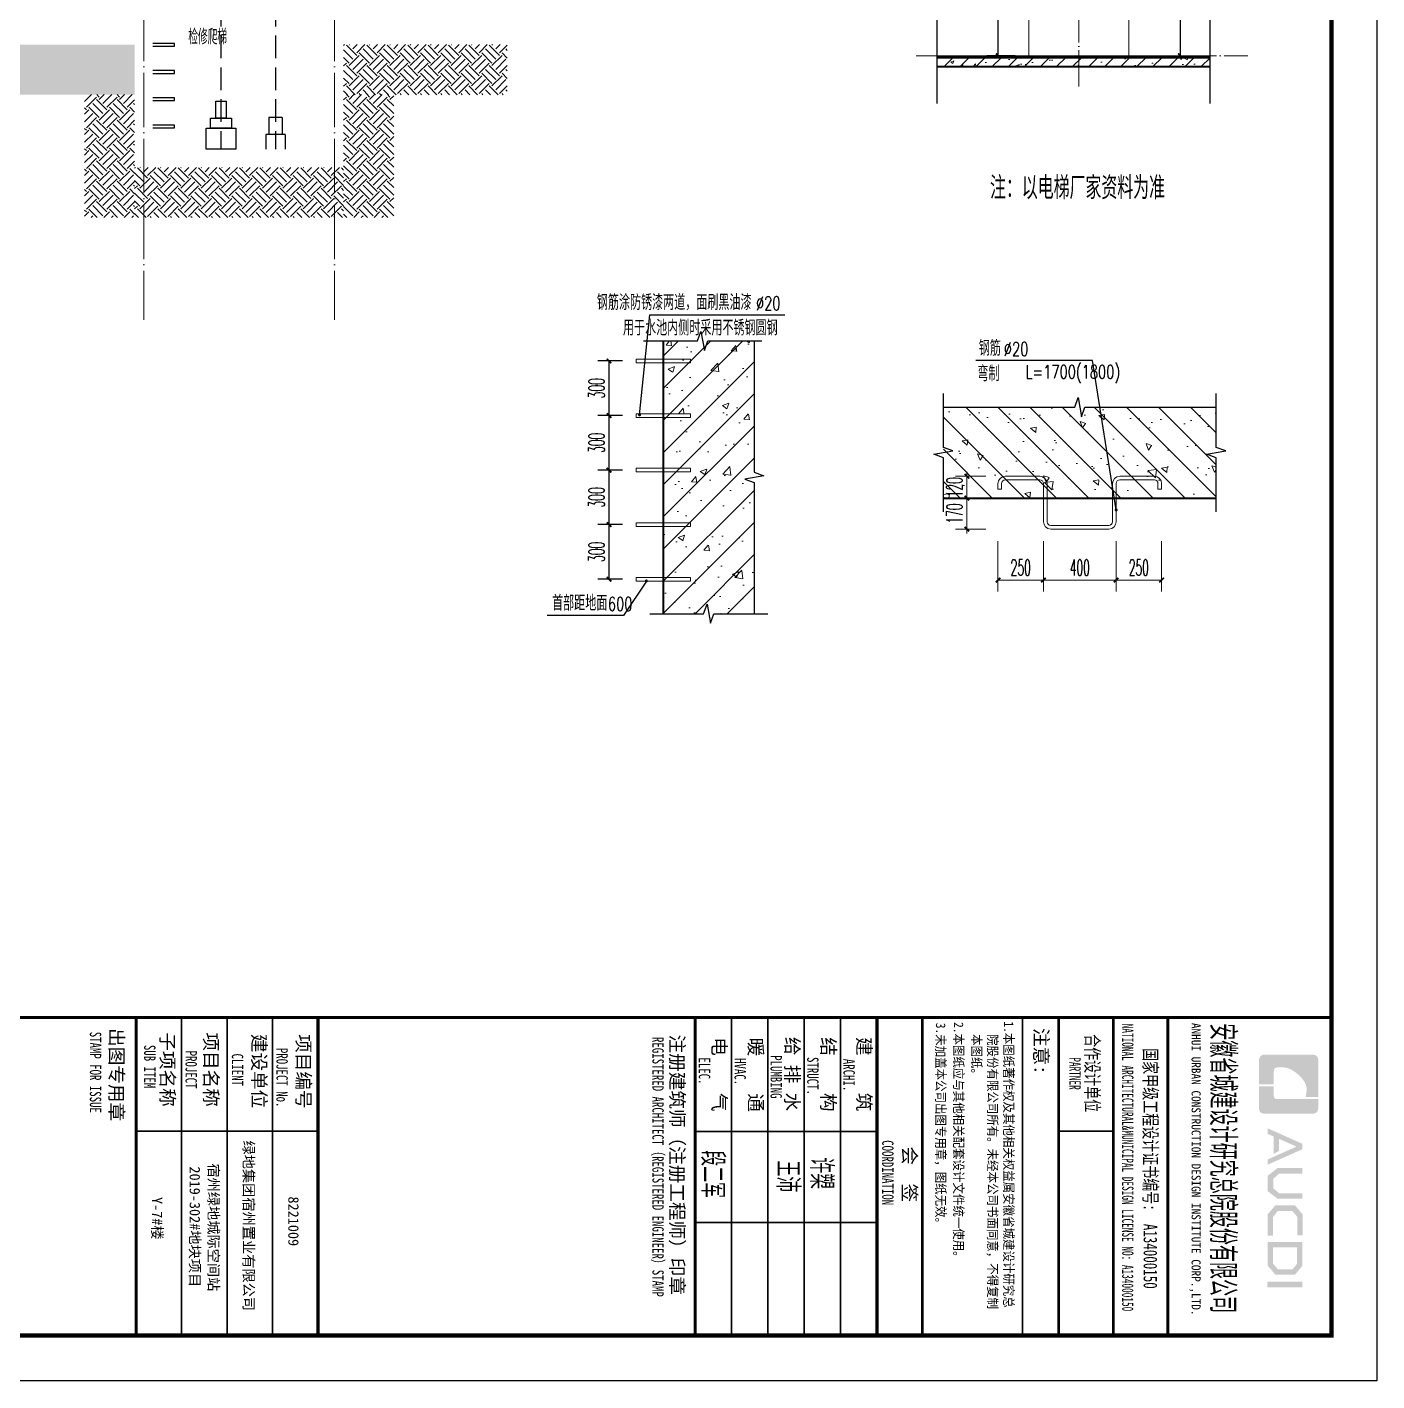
# Model space of a CAD drawing. Extents: x -518115 to 389031, y -231062 to 1628073.
# Drawn here: x 147680 to 162530, y -112277 to -97385 of the extents above; entities that cross this region are included whole.
import ezdxf

# ---------------------------------------------------------------- set-up
doc = ezdxf.new("R2010")
doc.units = 0
doc.header["$LTSCALE"] = 1000
doc.header["$MEASUREMENT"] = 0
doc.linetypes.add('DASH', pattern=[0.35, 0.25, -0.1])
doc.linetypes.add('DOTE', pattern=[2.42, 2, -0.2, 0.02, -0.2])
for name, color, linetype in [('DIM_LEAD', 3, 'Continuous'), ('DIM_SYMB', 3, 'Continuous'), ('PUB_DIM', 3, 'Continuous'), ('PUB_TEXT', 4, 'Continuous'), ('图框', 140, 'Continuous'), ('图签文字', 147, 'Continuous'), ('排水', 155, 'Continuous'), ('细部尺寸', 31, 'Continuous'), ('设备', 253, 'Continuous')]:
    doc.layers.add(name, color=color, linetype=linetype)
for name, color, linetype, lineweight in [('DOTE', 19, 'DOTE', 9), ('PUB_HATCH', 8, 'Continuous', 9), ('STAIR', 2, 'Continuous', 18), ('WALL', 9, 'Continuous', 40), ('WINDOW', 144, 'Continuous', 15), ('图签', 147, 'Continuous', 18), ('填充', 251, 'Continuous', 5), ('建筑', 30, 'Continuous', 25)]:
    doc.layers.add(name, color=color, linetype=linetype, lineweight=lineweight)
doc.layers.add('yichutu', color=7, linetype='Continuous', true_color=0xffffff, plot=False)
doc.styles.add('_HZTXT', font='txt.shx', dxfattribs={"width": 0.8, "bigfont": 'hztxt.shx'})
doc.styles.add('_TCH_DIM', font='SIMPLEX.shx', dxfattribs={"width": 0.7, "bigfont": 'GBCBIG.shx'})
doc.styles.add('_TCH_DIM_T3', font='SIMPLEX.shx', dxfattribs={"width": 0.494118, "bigfont": 'GBCBIG.shx'})
doc.styles.add('HT', font='')
doc.styles.get("Standard").update_dxf_attribs({"font": 'gbenor.shx', "bigfont": 'gbcbig.shx'})
doc.styles.add('宋体', font='', dxfattribs={"height": 50})
doc.styles.add('建筑图签-1', font='', dxfattribs={"width": 0.7})
doc.styles.add('建筑图签-2', font='TXT.shx', dxfattribs={"width": 0.5, "bigfont": 'HZTXT.shx'})
doc.styles.get('HT').set_extended_font_data('SimHei')
doc.styles.get('宋体').set_extended_font_data('SimSun')
doc.styles.get('建筑图签-1').set_extended_font_data('SimHei')
doc.dimstyles.new('_TCH_ARCH&&25', dxfattribs={"dimtxt": 74.375, "dimasz": 25, "dimexe": 62.5, "dimexo": 75, "dimgap": 25, "dimtad": 1, "dimdec": 0, "dimzin": 0, "dimdsep": 46, "dimtxsty": '_TCH_DIM_T3', "dimblk": 'ARCHTICK', "dimcen": 0.09, "dimclrt": 7, "dimazin": 0, "dimtfac": 1, "dimtdec": 0, "dimtix": 1, "dimtmove": 2, "dimatfit": 3, "dimldrblk": 'ARCHTICK', "dimfxl": 1, "dimtolj": 1, "dimtzin": 0, "dimarcsym": 0})
doc.dimstyles.new('_TCH_ARCH&&50', dxfattribs={"dimtxt": 157.5, "dimasz": 50, "dimexe": 125, "dimexo": 150, "dimgap": 58.75, "dimtad": 1, "dimdec": 0, "dimzin": 0, "dimdsep": 46, "dimtxsty": '_TCH_DIM_T3', "dimblk": 'ARCHTICK', "dimcen": 0.09, "dimclrt": 7, "dimazin": 0, "dimtfac": 1, "dimtdec": 0, "dimtix": 1, "dimtmove": 2, "dimatfit": 3, "dimldrblk": 'ARCHTICK', "dimfxl": 1, "dimtolj": 1, "dimtzin": 0, "dimarcsym": 0})

# ---------------------------------------------------------------- blocks, each defined once
blk = doc.blocks.new('_ArchTick')
at = {"color": 0, "linetype": 'ByBlock', "const_width": 0.4}
blk.add_lwpolyline([(-0.5, -0.5), (0.5, 0.5)], dxfattribs=at)
blk = doc.blocks.new('*D155')
at = {"layer": 'Defpoints', "color": 0, "transparency": 16777216}
for p in [(-798.6, 1390), (-650, 1390), (-650, 1090)]:
    blk.add_point(p, dxfattribs=at)
at = {"layer": 'PUB_DIM', "color": 0, "lineweight": -2, "transparency": 16777216}
for p, q in [((-725, 1390), (-861.1, 1390)), ((-798.6, 1090), (-798.6, 1390)), ((-725, 1090), (-861.1, 1090))]:
    blk.add_line(p, q, dxfattribs=at)
at = {"layer": 'PUB_DIM', "color": 0, "lineweight": -2, "transparency": 16777216, "xscale": 25, "yscale": 25, "zscale": 25}
for p, rotation in [((-798.6, 1390), 90), ((-798.6, 1090), 270)]:
    blk.add_blockref('_ArchTick', p, dxfattribs=dict(at, rotation=rotation))
at = {"layer": 'PUB_DIM', "color": 7, "transparency": 16777216, "insert": (-867.3, 1240), "char_height": 87.5, "attachment_point": 5, "rotation": 90, "style": '_TCH_DIM_T3'}
blk.add_mtext('\\A1;300', dxfattribs=at)
blk = doc.blocks.new('*D156')
at = {"layer": 'Defpoints', "color": 0, "transparency": 16777216}
for p in [(-798.6, 1090), (-650, 1090), (-650, 790)]:
    blk.add_point(p, dxfattribs=at)
at = {"layer": 'PUB_DIM', "color": 0, "lineweight": -2, "transparency": 16777216}
for p, q in [((-725, 1090), (-861.1, 1090)), ((-798.6, 790), (-798.6, 1090)), ((-725, 790), (-861.1, 790))]:
    blk.add_line(p, q, dxfattribs=at)
at = {"layer": 'PUB_DIM', "color": 0, "lineweight": -2, "transparency": 16777216, "xscale": 25, "yscale": 25, "zscale": 25}
for p, rotation in [((-798.6, 1090), 90), ((-798.6, 790), 270)]:
    blk.add_blockref('_ArchTick', p, dxfattribs=dict(at, rotation=rotation))
at = {"layer": 'PUB_DIM', "color": 7, "transparency": 16777216, "insert": (-867.3, 940), "char_height": 87.5, "attachment_point": 5, "rotation": 90, "style": '_TCH_DIM_T3'}
blk.add_mtext('\\A1;300', dxfattribs=at)
blk = doc.blocks.new('*D157')
at = {"layer": 'Defpoints', "color": 0, "transparency": 16777216}
for p in [(-798.6, 790), (-650, 790), (-650, 490)]:
    blk.add_point(p, dxfattribs=at)
at = {"layer": 'PUB_DIM', "color": 0, "lineweight": -2, "transparency": 16777216}
for p, q in [((-725, 790), (-861.1, 790)), ((-798.6, 490), (-798.6, 790)), ((-725, 490), (-861.1, 490))]:
    blk.add_line(p, q, dxfattribs=at)
at = {"layer": 'PUB_DIM', "color": 0, "lineweight": -2, "transparency": 16777216, "xscale": 25, "yscale": 25, "zscale": 25}
for p, rotation in [((-798.6, 790), 90), ((-798.6, 490), 270)]:
    blk.add_blockref('_ArchTick', p, dxfattribs=dict(at, rotation=rotation))
at = {"layer": 'PUB_DIM', "color": 7, "transparency": 16777216, "insert": (-867.3, 640), "char_height": 87.5, "attachment_point": 5, "rotation": 90, "style": '_TCH_DIM_T3'}
blk.add_mtext('\\A1;300', dxfattribs=at)
blk = doc.blocks.new('*D158')
at = {"layer": 'Defpoints', "color": 0, "transparency": 16777216}
for p in [(-798.6, 490), (-650, 490), (-650, 190)]:
    blk.add_point(p, dxfattribs=at)
at = {"layer": 'PUB_DIM', "color": 0, "lineweight": -2, "transparency": 16777216}
for p, q in [((-725, 490), (-861.1, 490)), ((-798.6, 190), (-798.6, 490)), ((-725, 190), (-861.1, 190))]:
    blk.add_line(p, q, dxfattribs=at)
at = {"layer": 'PUB_DIM', "color": 0, "lineweight": -2, "transparency": 16777216, "xscale": 25, "yscale": 25, "zscale": 25}
for p, rotation in [((-798.6, 490), 90), ((-798.6, 190), 270)]:
    blk.add_blockref('_ArchTick', p, dxfattribs=dict(at, rotation=rotation))
at = {"layer": 'PUB_DIM', "color": 7, "transparency": 16777216, "insert": (-867.3, 340), "char_height": 87.5, "attachment_point": 5, "rotation": 90, "style": '_TCH_DIM_T3'}
blk.add_mtext('\\A1;300', dxfattribs=at)
blk = doc.blocks.new('*D159')
at = {"layer": 'Defpoints', "color": 0, "transparency": 16777216}
for p in [(-54.5, -500), (125.4, -500), (125.4, -670)]:
    blk.add_point(p, dxfattribs=at)
at = {"layer": 'PUB_DIM', "color": 0, "lineweight": -2, "transparency": 16777216}
for p, q in [((50.4, -500), (-117, -500)), ((-54.5, -500), (-54.5, -475)), ((-54.5, -670), (-54.5, -500)), ((50.4, -670), (-117, -670)), ((-54.5, -670), (-54.5, -695))]:
    blk.add_line(p, q, dxfattribs=at)
at = {"layer": 'PUB_DIM', "color": 0, "lineweight": -2, "transparency": 16777216, "xscale": 25, "yscale": 25, "zscale": 25}
for p, rotation in [((-54.5, -500), 270), ((-54.5, -670), 90)]:
    blk.add_blockref('_ArchTick', p, dxfattribs=dict(at, rotation=rotation))
at = {"layer": 'PUB_DIM', "color": 7, "transparency": 16777216, "insert": (-123.2, -585), "char_height": 87.5, "attachment_point": 5, "rotation": 90, "style": '_TCH_DIM_T3'}
blk.add_mtext('\\A1;170', dxfattribs=at)
blk = doc.blocks.new('*D160')
at = {"layer": 'Defpoints', "color": 0, "transparency": 16777216}
for p in [(-54.5, -380), (125.4, -380), (125.4, -500)]:
    blk.add_point(p, dxfattribs=at)
at = {"layer": 'PUB_DIM', "color": 0, "lineweight": -2, "transparency": 16777216}
for p, q in [((-54.5, -380), (-54.5, -355)), ((50.4, -380), (-117, -380)), ((-54.5, -500), (-54.5, -380)), ((50.4, -500), (-117, -500)), ((-54.5, -500), (-54.5, -525))]:
    blk.add_line(p, q, dxfattribs=at)
at = {"layer": 'PUB_DIM', "color": 0, "lineweight": -2, "transparency": 16777216, "xscale": 25, "yscale": 25, "zscale": 25}
for p, rotation in [((-54.5, -380), 270), ((-54.5, -500), 90)]:
    blk.add_blockref('_ArchTick', p, dxfattribs=dict(at, rotation=rotation))
at = {"layer": 'PUB_DIM', "color": 7, "transparency": 16777216, "insert": (-123.2, -440), "char_height": 87.5, "attachment_point": 5, "rotation": 90, "style": '_TCH_DIM_T3'}
blk.add_mtext('\\A1;120', dxfattribs=at)
blk = doc.blocks.new('*D161')
at = {"layer": 'Defpoints', "color": 0, "transparency": 16777216}
for p in [(116.4, -661.5), (366.4, -661.5), (366.4, -950.9)]:
    blk.add_point(p, dxfattribs=at)
at = {"layer": 'PUB_DIM', "color": 0, "lineweight": -2, "transparency": 16777216}
for p, q in [((116.4, -736.5), (116.4, -1013.4)), ((366.4, -736.5), (366.4, -1013.4)), ((116.4, -950.9), (366.4, -950.9))]:
    blk.add_line(p, q, dxfattribs=at)
at = {"layer": 'PUB_DIM', "color": 0, "lineweight": -2, "transparency": 16777216, "xscale": 25, "yscale": 25, "zscale": 25, "rotation": 180}
blk.add_blockref('_ArchTick', (116.4, -950.9), dxfattribs=at)
at = {"layer": 'PUB_DIM', "color": 0, "lineweight": -2, "transparency": 16777216, "xscale": 25, "yscale": 25, "zscale": 25}
blk.add_blockref('_ArchTick', (366.4, -950.9), dxfattribs=at)
at = {"layer": 'PUB_DIM', "color": 7, "transparency": 16777216, "insert": (241.4, -882.1), "char_height": 87.5, "attachment_point": 5, "style": '_TCH_DIM_T3'}
blk.add_mtext('\\A1;250', dxfattribs=at)
blk = doc.blocks.new('*D162')
at = {"layer": 'Defpoints', "color": 0, "transparency": 16777216}
for p in [(366.4, -661.5), (766.4, -661.5), (766.4, -950.9)]:
    blk.add_point(p, dxfattribs=at)
at = {"layer": 'PUB_DIM', "color": 0, "lineweight": -2, "transparency": 16777216}
for p, q in [((366.4, -736.5), (366.4, -1013.4)), ((766.4, -736.5), (766.4, -1013.4)), ((366.4, -950.9), (766.4, -950.9))]:
    blk.add_line(p, q, dxfattribs=at)
at = {"layer": 'PUB_DIM', "color": 0, "lineweight": -2, "transparency": 16777216, "xscale": 25, "yscale": 25, "zscale": 25, "rotation": 180}
blk.add_blockref('_ArchTick', (366.4, -950.9), dxfattribs=at)
at = {"layer": 'PUB_DIM', "color": 0, "lineweight": -2, "transparency": 16777216, "xscale": 25, "yscale": 25, "zscale": 25}
blk.add_blockref('_ArchTick', (766.4, -950.9), dxfattribs=at)
at = {"layer": 'PUB_DIM', "color": 7, "transparency": 16777216, "insert": (566.4, -882.1), "char_height": 87.5, "attachment_point": 5, "style": '_TCH_DIM_T3'}
blk.add_mtext('\\A1;400', dxfattribs=at)
blk = doc.blocks.new('*D163')
at = {"layer": 'Defpoints', "color": 0, "transparency": 16777216}
for p in [(766.4, -661.5), (1016.4, -661.5), (1016.4, -950.9)]:
    blk.add_point(p, dxfattribs=at)
at = {"layer": 'PUB_DIM', "color": 0, "lineweight": -2, "transparency": 16777216}
for p, q in [((766.4, -736.5), (766.4, -1013.4)), ((1016.4, -736.5), (1016.4, -1013.4)), ((766.4, -950.9), (1016.4, -950.9))]:
    blk.add_line(p, q, dxfattribs=at)
at = {"layer": 'PUB_DIM', "color": 0, "lineweight": -2, "transparency": 16777216, "xscale": 25, "yscale": 25, "zscale": 25, "rotation": 180}
blk.add_blockref('_ArchTick', (766.4, -950.9), dxfattribs=at)
at = {"layer": 'PUB_DIM', "color": 0, "lineweight": -2, "transparency": 16777216, "xscale": 25, "yscale": 25, "zscale": 25}
blk.add_blockref('_ArchTick', (1016.4, -950.9), dxfattribs=at)
at = {"layer": 'PUB_DIM', "color": 7, "transparency": 16777216, "insert": (891.4, -882.1), "char_height": 87.5, "attachment_point": 5, "style": '_TCH_DIM_T3'}
blk.add_mtext('\\A1;250', dxfattribs=at)
blk = doc.blocks.new('*D211')
at = {"layer": 'Defpoints', "color": 0, "transparency": 16777216}
for p in [(973, 2287), (838, 1987), (973, 1987)]:
    blk.add_point(p, dxfattribs=at)
at = {"layer": 'PUB_DIM', "color": 0, "lineweight": -2, "transparency": 16777216}
for p, q in [((838, 2137), (838, 2412)), ((973, 2137), (973, 2412)), ((838, 2287), (973, 2287))]:
    blk.add_line(p, q, dxfattribs=at)
at = {"layer": 'PUB_DIM', "color": 0, "lineweight": -2, "transparency": 16777216, "xscale": 50, "yscale": 50, "zscale": 50, "rotation": 180}
blk.add_blockref('_ArchTick', (838, 2287), dxfattribs=at)
at = {"layer": 'PUB_DIM', "color": 0, "lineweight": -2, "transparency": 16777216, "xscale": 50, "yscale": 50, "zscale": 50}
blk.add_blockref('_ArchTick', (973, 2287), dxfattribs=at)
at = {"layer": 'PUB_DIM', "color": 7, "transparency": 16777216, "insert": (942, 2425), "char_height": 157.5, "attachment_point": 5, "style": '_TCH_DIM_T3'}
blk.add_mtext('\\A1;135', dxfattribs=at)
blk = doc.blocks.new('*D212')
at = {"layer": 'Defpoints', "color": 0, "transparency": 16777216}
for p in [(838, 2287), (688, 1987), (838, 1987)]:
    blk.add_point(p, dxfattribs=at)
at = {"layer": 'PUB_DIM', "color": 0, "lineweight": -2, "transparency": 16777216}
for p, q in [((688, 2137), (688, 2412)), ((838, 2137), (838, 2412)), ((688, 2287), (638, 2287)), ((688, 2287), (838, 2287)), ((838, 2287), (888, 2287))]:
    blk.add_line(p, q, dxfattribs=at)
at = {"layer": 'PUB_DIM', "color": 0, "lineweight": -2, "transparency": 16777216, "xscale": 50, "yscale": 50, "zscale": 50}
blk.add_blockref('_ArchTick', (688, 2287), dxfattribs=at)
at = {"layer": 'PUB_DIM', "color": 0, "lineweight": -2, "transparency": 16777216, "xscale": 50, "yscale": 50, "zscale": 50, "rotation": 180}
blk.add_blockref('_ArchTick', (838, 2287), dxfattribs=at)
at = {"layer": 'PUB_DIM', "color": 7, "transparency": 16777216, "insert": (763, 2430), "char_height": 157.5, "attachment_point": 5, "style": '_TCH_DIM_T3'}
blk.add_mtext('\\A1;按实', dxfattribs=at)
blk = doc.blocks.new('*D213')
at = {"layer": 'Defpoints', "color": 0, "transparency": 16777216}
for p in [(-748, 2712), (-412, 2712), (-412, 512)]:
    blk.add_point(p, dxfattribs=at)
at = {"layer": 'PUB_DIM', "color": 0, "lineweight": -2, "transparency": 16777216}
for p, q in [((-562, 2712), (-873, 2712)), ((-748, 512), (-748, 2712)), ((-562, 512), (-873, 512))]:
    blk.add_line(p, q, dxfattribs=at)
at = {"layer": 'PUB_DIM', "color": 0, "lineweight": -2, "transparency": 16777216, "xscale": 50, "yscale": 50, "zscale": 50}
for p, rotation in [((-748, 2712), 90), ((-748, 512), 270)]:
    blk.add_blockref('_ArchTick', p, dxfattribs=dict(at, rotation=rotation))
at = {"layer": 'PUB_DIM', "color": 7, "transparency": 16777216, "insert": (-893, 1612), "char_height": 157.5, "attachment_point": 5, "rotation": 90, "style": '_TCH_DIM_T3'}
blk.add_mtext('\\A1;2200（电梯门洞高度）', dxfattribs=at)
blk = doc.blocks.new('*D214')
at = {"layer": 'Defpoints', "color": 0, "transparency": 16777216}
for p in [(973, 1597), (1256, 1597), (973, 512)]:
    blk.add_point(p, dxfattribs=at)
at = {"layer": 'PUB_DIM', "color": 0, "lineweight": -2, "transparency": 16777216}
for p, q in [((1123, 1597), (1381, 1597)), ((1256, 512), (1256, 1597)), ((1123, 512), (1381, 512))]:
    blk.add_line(p, q, dxfattribs=at)
at = {"layer": 'PUB_DIM', "color": 0, "lineweight": -2, "transparency": 16777216, "xscale": 50, "yscale": 50, "zscale": 50}
for p, rotation in [((1256, 1597), 90), ((1256, 512), 270)]:
    blk.add_blockref('_ArchTick', p, dxfattribs=dict(at, rotation=rotation))
at = {"layer": 'PUB_DIM', "color": 7, "transparency": 16777216, "insert": (1118, 1055), "char_height": 157.5, "attachment_point": 5, "rotation": 90, "style": '_TCH_DIM_T3'}
blk.add_mtext('\\A1;1085', dxfattribs=at)
blk = doc.blocks.new('*D215')
at = {"layer": 'Defpoints', "color": 0, "transparency": 16777216}
for p in [(973, 1987), (1256, 1987), (973, 1597)]:
    blk.add_point(p, dxfattribs=at)
at = {"layer": 'PUB_DIM', "color": 0, "lineweight": -2, "transparency": 16777216}
for p, q in [((1123, 1987), (1381, 1987)), ((1256, 1597), (1256, 1987)), ((1123, 1597), (1381, 1597))]:
    blk.add_line(p, q, dxfattribs=at)
at = {"layer": 'PUB_DIM', "color": 0, "lineweight": -2, "transparency": 16777216, "xscale": 50, "yscale": 50, "zscale": 50}
for p, rotation in [((1256, 1987), 90), ((1256, 1597), 270)]:
    blk.add_blockref('_ArchTick', p, dxfattribs=dict(at, rotation=rotation))
at = {"layer": 'PUB_DIM', "color": 7, "transparency": 16777216, "insert": (1118, 1792), "char_height": 157.5, "attachment_point": 5, "rotation": 90, "style": '_TCH_DIM_T3'}
blk.add_mtext('\\A1;390', dxfattribs=at)
blk = doc.blocks.new('*D216')
at = {"layer": 'Defpoints', "color": 0, "transparency": 16777216}
for p in [(688, 3069), (-412, 2787), (688, 2787)]:
    blk.add_point(p, dxfattribs=at)
at = {"layer": 'PUB_DIM', "color": 0, "lineweight": -2, "transparency": 16777216}
for p, q in [((-412, 2937), (-412, 3194)), ((688, 2937), (688, 3194)), ((-412, 3069), (688, 3069))]:
    blk.add_line(p, q, dxfattribs=at)
at = {"layer": 'PUB_DIM', "color": 0, "lineweight": -2, "transparency": 16777216, "xscale": 50, "yscale": 50, "zscale": 50, "rotation": 180}
blk.add_blockref('_ArchTick', (-412, 3069), dxfattribs=at)
at = {"layer": 'PUB_DIM', "color": 0, "lineweight": -2, "transparency": 16777216, "xscale": 50, "yscale": 50, "zscale": 50}
blk.add_blockref('_ArchTick', (688, 3069), dxfattribs=at)
at = {"layer": 'PUB_DIM', "color": 7, "transparency": 16777216, "insert": (138, 3214), "char_height": 157.5, "attachment_point": 5, "style": '_TCH_DIM_T3'}
blk.add_mtext('\\A1;W（电梯门洞宽度）', dxfattribs=at)
blk = doc.blocks.new('yct-841-594-84100-59399.9999999999-100-1000.0')
at = {"layer": 'yichutu', "color": 7, "true_color": 0xffffff}
blk.add_lwpolyline([(0, 0), (0, 59400), (84100, 59400), (84100, 0)], close=True, dxfattribs=at)
blk = doc.blocks.new('院标1')
h = blk.add_hatch(color=150)
h.dxf.hatch_style = 1
h.set_gradient(color1=(33, 113, 253), color2=(33, 113, 253), tint=1, name='INVCURVED')
edge = h.paths.add_edge_path()
edge.add_spline(control_points=[(116373, 648379), (116379, 648379), (116382, 648379), (116391, 648379), (116391, 648379), (116391, 648379), (116616, 648379), (116616, 648379), (116616, 648379), (116616, 648379), (116616, 648054), (116616, 648054), (116616, 648054), (116616, 648054), (116108, 648054), (116108, 648054), (116108, 648054), (116028, 648054), (115963, 648111), (115963, 648199), (115963, 648199), (115963, 648199), (115963, 649215), (115963, 649215), (115963, 649215), (115963, 649295), (116018, 649360), (116108, 649360), (116108, 649360), (116108, 649360), (116897, 649360), (116897, 649360), (116897, 649360), (116897, 649360), (116897, 649080), (116897, 649080), (116897, 649080), (116897, 649080), (116566, 649140), (116356, 648859), (116356, 648859), (116245, 648719), (116240, 648545), (116247, 648466), (116247, 648466), (116254, 648386), (116247, 648466), (116247, 648466), (116247, 648466), (116247, 648466), (116258, 648374), (116373, 648379)], knot_values=[0, 0, 0, 0, 0.071429, 0.071429, 0.071429, 0.107143, 0.142857, 0.142857, 0.142857, 0.178571, 0.214286, 0.214286, 0.214286, 0.25, 0.285714, 0.285714, 0.285714, 0.321429, 0.357143, 0.357143, 0.357143, 0.392857, 0.428571, 0.428571, 0.428571, 0.464286, 0.5, 0.5, 0.5, 0.535714, 0.571429, 0.571429, 0.571429, 0.607143, 0.642857, 0.642857, 0.642857, 0.678571, 0.714286, 0.714286, 0.714286, 0.75, 0.785714, 0.785714, 0.785714, 0.821429, 0.857143, 0.857143, 0.857143, 0.928571, 1, 1, 1, 1], degree=3, periodic=0)
h = blk.add_hatch(color=150)
h.dxf.hatch_style = 1
h.set_gradient(color1=(33, 113, 253), color2=(33, 113, 253), tint=1, name='INVCURVED')
edge = h.paths.add_edge_path()
edge.add_spline(control_points=[(117268, 649215), (117268, 649215), (117268, 648199), (117268, 648199), (117268, 648199), (117268, 648114), (117212, 648054), (117123, 648054), (117123, 648054), (117123, 648054), (116663, 648054), (116663, 648054), (116663, 648054), (116663, 648054), (116663, 648379), (116663, 648379), (116663, 648379), (116663, 648379), (116865, 648379), (116865, 648379), (116865, 648379), (116907, 648379), (116941, 648413), (116941, 648455), (116941, 648455), (116941, 648455), (116941, 649360), (116941, 649360), (116941, 649360), (116941, 649360), (117123, 649360), (117123, 649360), (117123, 649360), (117204, 649360), (117268, 649306), (117268, 649215)], knot_values=[0, 0, 0, 0, 0.1, 0.1, 0.1, 0.15, 0.2, 0.2, 0.2, 0.25, 0.3, 0.3, 0.3, 0.35, 0.4, 0.4, 0.4, 0.45, 0.5, 0.5, 0.5, 0.55, 0.6, 0.6, 0.6, 0.65, 0.7, 0.7, 0.7, 0.75, 0.8, 0.8, 0.8, 0.9, 1, 1, 1, 1], degree=3, periodic=0)
blk = doc.blocks.new('A$C549D2611')
at = {"layer": '图框'}
h = blk.add_hatch(color=256, dxfattribs=at)
h.paths.add_polyline_path([(40957, -821), (41019, -821), (41019, -1206), (40957, -1206)])
h.paths.add_polyline_path([(40580, -879), (40580, -1142), (40761, -1142), (40823, -1089), (40823, -929), (40762, -879)], flags=16)
h.paths.add_polyline_path([(40521, -820), (40521, -1201), (40782, -1201), (40882, -1116), (40882, -902), (40784, -820)])
h.paths.add_polyline_path([(40450, -818), (40450, -876), (40246, -876), (40180, -931), (40180, -1091), (40246, -1142), (40451, -1142), (40451, -1203), (40219, -1203), (40118, -1116), (40118, -902), (40217, -818)])
h.paths.add_polyline_path([(39708, -819), (39769, -819), (39769, -1074), (39826, -1140), (39931, -1140), (39988, -1074), (39988, -819), (40045, -819), (40045, -1093), (39963, -1202), (39794, -1202), (39708, -1092)])
h.paths.add_polyline_path([(39442, -820), (39501, -820), (39672, -1202), (39614, -1202), (39473, -885), (39386, -1079), (39522, -1079), (39552, -1137), (39361, -1137), (39332, -1203), (39271, -1203)])
for p, q in [((38052, -2300), (41552, -2300)), ((38052, -2300), (41552, -2300)), ((38052, -2900), (41552, -2900))]:
    blk.add_line(p, q, dxfattribs=at)
blk.add_lwpolyline([(0, 0), (42050, 0), (42050, -29700), (0, -29700)], close=True, dxfattribs=at)
blk.add_lwpolyline([(0, 0), (42050, 0), (42050, -29700), (0, -29700)], close=True, dxfattribs=at)
at = {"layer": '图框', "const_width": 50}
blk.add_lwpolyline([(41550, -29200), (41550, -500), (1250, -500), (1250, -29200)], close=True, dxfattribs=at)
at = {"layer": '图框'}
for points, const_width in [([(38052, -29200), (38052, -500)], 35), ([(38052, -2300), (41552, -2300)], 30), ([(38052, -2900), (41552, -2900)], 30), ([(38052, -2900), (41552, -2900)], 30), ([(39302, -2900), (39302, -3500)], 17.5), ([(38052, -3500), (41552, -3500)], 30), ([(38052, -3500), (41552, -3500)], 30), ([(38052, -3900), (41552, -3900)], 17.5), ([(38057, -5000), (41557, -5000)], 30), ([(38057, -5500), (41557, -5500)], 35), ([(38057, -5500), (41557, -5500)], 35), ([(39307, -5500), (39307, -7500)], 17.5), ([(40307, -5500), (40307, -7500)], 17.5), ([(38057, -5900), (41557, -5900)], 17.5), ([(38057, -6300), (41557, -6300)], 17.5), ([(38057, -6700), (41557, -6700)], 17.5), ([(38057, -7100), (41557, -7100)], 17.5), ([(38057, -7500), (41557, -7500)], 35), ([(38052, -11650), (41552, -11650)], 35), ([(38052, -11650), (41552, -11650)], 35), ([(39302, -13650), (39302, -11650)], 17.5), ([(38052, -12150), (41552, -12150)], 17.5), ([(38052, -12650), (41552, -12650)], 17.5), ([(38052, -13150), (41552, -13150)], 17.5), ([(41552, -13650), (38052, -13650)], 35)]:
    blk.add_lwpolyline(points, dxfattribs=dict(at, const_width=const_width))
at = {"xscale": 0.5, "yscale": 0.5, "zscale": 0.5}
blk.add_blockref('院标1', (-19522, -325325), dxfattribs=at)
at = {"layer": '图框'}
for s, height, style, width, p in [('ANHUI URBAN CONSTRUCTION DESIGN INSTITUTE CORP.,LTD.', 100, '建筑图签-1', 0.91, (38112, -2039)), ('NATIONAL ARCHITECTURAL&MUNICIPAL DESIGN LICENSE NO: A134000150', 125, '建筑图签-1', 0.6, (38121, -2803)), ('PARTNER', 125, '建筑图签-1', 0.6, (38490, -3383)), ('1.本图纸著作权及其他相关权益属安徽省城建设计研究总', 105, 'HT', 0.88, (38095, -4103)), ('院股份有限公司所有。未经本公司书面同意，不得复制', 105, 'HT', 0.88, (38235, -4280)), ('本图纸。', 105, 'HT', 0.88, (38235, -4456)), (' 2.本图纸应与其他相关配套设计文件统一使用。 ', 105, 'HT', 0.88, (38040, -4654)), ('3.未加盖本公司出图专用章，图纸无效。', 105, 'HT', 0.88, (38111, -4851)), ('COORDINATION', 125, '建筑图签-1', 0.7, (39402, -5443)), ('ARCHI.', 125, '建筑图签-1', 0.7, (38507, -5869)), ('STRUCT.', 125, '建筑图签-1', 0.7, (38487, -6268)), ('PLUMBING', 125, '建筑图签-1', 0.7, (38467, -6671)), ('HVAC.', 125, '建筑图签-1', 0.7, (38499, -7067)), ('ELEC.', 125, '建筑图签-1', 0.7, (38492, -7460)), ('REGISTERED ARCHITECT（REGISTERED ENGINEER）STAMP', 125, '建筑图签-1', 0.7, (38267, -7971)), ('PROJECT No.', 125, '建筑图签-1', 0.7, (38387, -12107, -899)), ('CLIENT', 125, '建筑图签-1', 0.7, (38449, -12597)), ('PROJECT', 125, '建筑图签-1', 0.7, (38417, -13107)), ('SUB ITEM', 125, '建筑图签-1', 0.7, (38354, -13562)), ('STAMP FOR ISSUE', 125, '建筑图签-1', 0.7, (38209, -14159))]:
    blk.add_text(s, height=height, dxfattribs=dict(at, style=style, width=width)).set_placement(p)
at = {"layer": '图签', "color": 2, "style": '宋体'}
for s, height, p in [('8221009', 114.7, (40021, -11976)), ('绿地集团宿州置业有限公司', 114.67, (39405, -12469)), ('宿州绿地城际空间站', 114.7, (39657, -12856)), ('2019-302#地块项目', 114.67, (39691, -13061)), ('Y-7#楼', 114.7, (40027, -13476))]:
    blk.add_text(s, height=height, dxfattribs=at).set_placement(p)
at = {"layer": '图签文字', "color": 7, "style": '建筑图签-1'}
for s, height, width, p in [('安徽省城建设计研究总院股份有限公司', 250, 0.55, (38116, -1811)), ('国家甲级工程设计证书编号:  A134000150', 150, 0.7, (38389, -2566)), ('合作设计单位', 150, 0.7, (38235, -3205))]:
    blk.add_text(s, height=height, dxfattribs=dict(at, width=width)).set_placement(p)
for s, p in [('注意:', (38168, -3768)), ('会  签', (39470, -5216)), ('建    筑', (38267, -5717)), ('结    构', (38270, -6110)), ('给 排 水', (38265, -6507)), ('暖    通', (38274, -6909)), ('电    气', (38269, -7309)), ('注册建筑师（注册工程师）印章', (38240, -7773)), ('项目编号', (38236, -11884)), ('建设单位', (38233, -12372)), ('项目名称', (38216, -12901)), ('子项名称', (38216, -13380)), ('出图专用章', (38170, -13941))]:
    blk.add_text(s, height=150, dxfattribs=at).set_placement(p)
at = {"layer": '图签文字', "color": 1, "style": '建筑图签-2', "width": 0.7}
for s, p in [('许槊', (39590, -6236)), ('王沛', (39625, -6606)), ('段二军', (39513, -7434))]:
    blk.add_text(s, height=250, dxfattribs=at).set_placement(p)
blk = doc.blocks.new('JXT')
at = {"layer": 'PUB_HATCH'}
h = blk.add_hatch(dxfattribs=at)
h.set_pattern_fill('钢筋混凝土', color=256, scale=50)
h.set_pattern_definition([(45, (-910955.05, -381365.47), (-88.388348, 88.388348), []), (50, (-910955.05, -381365.47), (358.63009, -31.37607), [37.5, -412.5]), (355, (-910955.05, -381365.47), (-69.37567, 376.09607), [30, -330]), (100.4514, (-910925.17, -381368.1), (289.25469, 344.71977), [31.8701, -350.57106]), (46.1842, (-910955.05, -381265.47), (533.62052, -82.7595), [56.25, -618.75]), (96.6356, (-910910.6, -381272.37), (467.33135, 487.05894), [47.80514, -525.8565]), (351.1842, (-910955.05, -381265.5), (467.33097, 487.0593), [45, -495]), (21, (-910905.05, -381290.47), (298.45353, -201.309445), [37.5, -412.5]), (326, (-910905.05, -381290.47), (121.65767, 362.57502), [30, -330]), (71.4514, (-910880.2, -381307.25), (420.11131, 161.26525), [31.8701, -350.57106]), (37.5, (-910955.05, -381365.47), (6.079928, 166.446927), [0, -326, 0, -335, 0, -331.25]), (7.5, (-910955.05, -381365.47), (131.53477, 197.205856), [0, -191, 0, -318.5, 0, -126.25]), (327.5, (-911066.55, -381365.47), (266.911218, -11.277436), [0, -125, 0, -390, 0, -517.5]), (317.5, (-911116.55, -381365.47), (291.593085, 50.05249), [0, -162.5, 0, -259, 0, -367.5])])
h.paths.add_polyline_path([(-500, 1500), (0, 1500), (0, 0), (-500, 0)])
at = {"layer": 'DIM_LEAD'}
for p, q in [((-630.4, 1093.4), (-574.5, 1644.1)), ((-574.5, 1644.1), (168.3, 1644.1)), ((-593.3, 180), (-719.8, -9.9)), ((-719.8, -9.9), (-1138.2, -9.9))]:
    blk.add_line(p, q, dxfattribs=at)
at = {"layer": 'DIM_LEAD', "const_width": 8.33}
for points in [[(-634.6, 1093.8, -1), (-626.3, 1093, -1)], [(-589.9, 182.5, 1), (-596.7, 177.5, 1)]]:
    blk.add_lwpolyline(points, format="xyb", close=True, dxfattribs=at)
at = {"layer": 'DIM_SYMB'}
for points in [[(-608.9, 1500), (-312, 1500), (-292.9, 1552.5), (-274.4, 1447.5), (-255.7, 1500), (41.1, 1500)], [(0, 1500), (0, 778.1), (52.5, 759), (-52.5, 740.5), (0, 721.9), (0, 0)], [(-575, 0), (-278.1, 0), (-259, 52.5), (-240.5, -52.5), (-221.9, 0), (75, 0)]]:
    blk.add_lwpolyline(points, dxfattribs=at)
at = {"layer": 'STAIR'}
for points in [[(-350, 1400), (-650, 1400), (-650, 1380), (-350, 1380)], [(-350, 1100), (-650, 1100), (-650, 1080), (-350, 1080)], [(-350, 800), (-650, 800), (-650, 780), (-350, 780)], [(-350, 500), (-650, 500), (-650, 480), (-350, 480)], [(-350, 200), (-650, 200), (-650, 180), (-350, 180)]]:
    blk.add_lwpolyline(points, close=True, dxfattribs=at)
at = {"layer": 'WALL'}
blk.add_lwpolyline([(-500, 1500), (-500, 0)], dxfattribs=at)
at = {"layer": 'PUB_TEXT', "style": '_TCH_DIM'}
for s, height, p in [('钢筋涂防锈漆两道，面刷黑油漆', 84.397, (-865.5, 1670.4)), ('用于水池内侧时采用不锈钢圆钢', 84.397, (-721.8, 1530.4)), ('首部距地面', 84.4, (-1111.9, 16.3))]:
    blk.add_text(s, height=height, dxfattribs=at).set_placement(p)
at = {"layer": 'PUB_TEXT', "style": '_TCH_DIM', "width": 0.705882}
for s, p in [('%%c20', (9.6, 1670.4)), ('600', (-804.7, 16.3))]:
    blk.add_text(s, height=74.38, dxfattribs=at).set_placement(p)
at = {"layer": 'PUB_DIM'}
for p1, p2, picture, middle in [((-650, 1090), (-650, 1390), '*D155', (-867.3, 1240)), ((-650, 790), (-650, 1090), '*D156', (-867.3, 940)), ((-650, 490), (-650, 790), '*D157', (-867.3, 640)), ((-650, 190), (-650, 490), '*D158', (-867.3, 340))]:
    dim = blk.add_aligned_dim(p1=p1, p2=p2, distance=148.6, dimstyle='_TCH_ARCH&&25', dxfattribs=at)
    dim.commit()
    dim.dimension.update_dxf_attribs({"geometry": picture, "text_midpoint": middle})
blk = doc.blocks.new('JXPTTTTTT')
at = {"layer": 'PUB_HATCH'}
h = blk.add_hatch(dxfattribs=at)
h.set_pattern_fill('钢筋混凝土', color=256, scale=50, angle=90)
h.set_pattern_definition([(135, (382681.91, -910955.05), (-88.388348, -88.388348), []), (140, (382681.9, -910955.05), (31.37607, 358.63009), [37.5, -412.5]), (85, (382681.9, -910955.05), (-376.09607, -69.37567), [30, -330]), (190.4514, (382684.53, -910925.17), (-344.71977, 289.25469), [31.8701, -350.57106]), (136.1842, (382581.9, -910955.05), (82.7595, 533.62052), [56.25, -618.75]), (186.6356, (382588.8, -910910.6), (-487.05894, 467.33135), [47.80514, -525.8565]), (81.1842, (382581.9, -910955.05), (-487.0593, 467.33097), [45, -495]), (111, (382606.9, -910905.05), (201.309445, 298.45353), [37.5, -412.5]), (56, (382606.9, -910905.05), (-362.57502, 121.65767), [30, -330]), (161.4514, (382623.7, -910880.2), (-161.26525, 420.11131), [31.8701, -350.57106]), (127.5, (382681.91, -910955.05), (-166.446927, 6.079928), [0, -326, 0, -335, 0, -331.25]), (97.5, (382681.91, -910955.05), (-197.205856, 131.53477), [0, -191, 0, -318.5, 0, -126.25]), (57.5, (382681.91, -911066.55), (11.277436, 266.911218), [0, -125, 0, -390, 0, -517.5]), (47.5, (382681.9, -911116.55), (-50.05249, 291.593085), [0, -162.5, 0, -259, 0, -367.5])])
h.paths.add_polyline_path([(-183.6, -500), (-183.6, 0), (1316.4, 0), (1316.4, -500)])
at = {"layer": 'DIM_LEAD'}
for p, q in [((635.5, 256.4), (-6.3, 256.4)), ((766.4, -565), (635.5, 256.4))]:
    blk.add_line(p, q, dxfattribs=at)
at = {"layer": 'DIM_LEAD', "const_width": 8.33}
blk.add_lwpolyline([(762.7, -563.2, 1), (770.2, -566.8, 1)], format="xyb", close=True, dxfattribs=at)
at = {"layer": 'DIM_SYMB'}
for points in [[(-183.6, -575), (-183.6, -278.1), (-236.1, -259), (-131.1, -240.5), (-183.6, -221.9), (-183.6, 75)], [(1316.4, -575), (1316.4, -278.1), (1263.9, -259), (1368.9, -240.5), (1316.4, -221.9), (1316.4, 75)], [(-183.6, 0), (538.3, 0), (557.4, 52.5), (575.9, -52.5), (594.6, 0), (1316.4, 0)]]:
    blk.add_lwpolyline(points, dxfattribs=at)
at = {"layer": 'STAIR'}
for p, q in [((116.4, -450), (116.4, -420)), ((136.4, -450), (136.4, -420)), ((156.4, -380), (346.4, -380)), ((156.4, -400), (346.4, -400)), ((366.4, -500), (366.4, -420)), ((386.4, -500), (386.4, -420)), ((746.4, -500), (746.4, -420)), ((766.4, -500), (766.4, -420)), ((786.4, -380), (976.4, -380)), ((786.4, -400), (976.4, -400)), ((996.4, -450), (996.4, -420)), ((1016.4, -450), (1016.4, -420)), ((116.4, -450), (136.4, -450)), ((366.4, -630), (366.4, -500)), ((386.4, -630), (386.4, -500)), ((746.4, -630), (746.4, -500)), ((766.4, -630), (766.4, -500)), ((996.4, -450), (1016.4, -450)), ((406.4, -650), (726.4, -650)), ((406.4, -670), (726.4, -670))]:
    blk.add_line(p, q, dxfattribs=at)
for centre, radius, start, end in [((156.4, -420), 40, 90, 180), ((156.4, -420), 20, 90, 180), ((346.4, -420), 40, 0, 90), ((346.4, -420), 20, 0, 90), ((786.4, -420), 40, 90, 180), ((786.4, -420), 20, 90, 180), ((976.4, -420), 40, 0, 90), ((976.4, -420), 20, 0, 90), ((406.4, -630), 40, 180, 270), ((406.4, -630), 20, 180, 270), ((726.4, -630), 20, 270, 0), ((726.4, -630), 40, 270, 0)]:
    blk.add_arc(centre, radius, start, end, dxfattribs=at)
at = {"layer": 'WALL'}
blk.add_lwpolyline([(-183.6, -500), (1316.4, -500)], dxfattribs=at)
at = {"layer": 'PUB_TEXT', "style": '_TCH_DIM'}
for s, p in [('钢筋', (10.7, 282.6)), ('弯制', (3.2, 142.6))]:
    blk.add_text(s, height=84.4, dxfattribs=at).set_placement(p)
at = {"layer": 'PUB_TEXT', "style": '_TCH_DIM', "width": 0.705882}
for s, height, p in [('%%c20', 74.38, (148.6, 282.6)), ('L=1700(1800)', 74.375, (268.3, 157.1))]:
    blk.add_text(s, height=height, dxfattribs=at).set_placement(p)
at = {"layer": 'PUB_DIM'}
for p1, p2, distance, picture, middle in [((125.4, -500), (125.4, -380), 179.9, '*D160', (-123.2, -440)), ((125.4, -670), (125.4, -500), 179.9, '*D159', (-123.2, -585)), ((116.4, -661.5), (366.4, -661.5), -289.4, '*D161', (241.4, -882.1)), ((366.4, -661.5), (766.4, -661.5), -289.4, '*D162', (566.4, -882.1)), ((766.4, -661.5), (1016.4, -661.5), -289.4, '*D163', (891.4, -882.1))]:
    dim = blk.add_aligned_dim(p1=p1, p2=p2, distance=distance, dimstyle='_TCH_ARCH&&25', dxfattribs=at)
    dim.commit()
    dim.dimension.update_dxf_attribs({"geometry": picture, "text_midpoint": middle})
blk = doc.blocks.new('A$C39A756A3')
at = {"layer": 'PUB_HATCH', "xscale": 2, "yscale": 2, "zscale": 2}
blk.add_blockref('JXPTTTTTT', (367, 1150), dxfattribs=at)
at = {"layer": '排水', "xscale": 2, "yscale": 2, "zscale": 2}
blk.add_blockref('JXT', (-2082, -1122), dxfattribs=at)
blk = doc.blocks.new('A$C132A68F7')
at = {"layer": 'PUB_HATCH'}
h = blk.add_hatch(dxfattribs=at)
h.set_pattern_fill('钢筋混凝土', color=256, scale=50, style=0)
h.set_pattern_definition([(45, (-16191.43, -397114.54), (-88.388348, 88.388348), []), (50, (-16191.43, -397114.54), (358.6301, -31.37607), [37.5, -412.5]), (355, (-16191.43, -397114.54), (-69.37567, 376.09607), [30, -330]), (100.4514, (-16161.54, -397117.16), (289.2547, 344.71977), [31.8701, -350.57106]), (46.1842, (-16191.43, -397014.54), (533.6205, -82.7595), [56.25, -618.75]), (96.6356, (-16146.96, -397021.44), (467.33135, 487.05894), [47.80514, -525.8565]), (351.1842, (-16191.43, -397014.54), (467.331, 487.0593), [45, -495]), (21, (-16141.43, -397039.54), (298.45353, -201.30945), [37.5, -412.5]), (326, (-16141.43, -397039.54), (121.65767, 362.57502), [30, -330]), (71.4514, (-16116.56, -397056.32), (420.1113, 161.26525), [31.8701, -350.57106]), (37.5, (-16191.43, -397114.54), (6.079928, 166.446927), [0, -326, 0, -335, 0, -331.25]), (7.5, (-16191.43, -397114.54), (131.53477, 197.205856), [0, -191, 0, -318.5, 0, -126.25]), (327.5, (-16302.93, -397114.54), (266.91122, -11.277436), [0, -125, 0, -390, 0, -517.5]), (317.5, (-16352.93, -397114.54), (291.59308, 50.05249), [0, -162.5, 0, -259, 0, -367.5])])
h.paths.add_polyline_path([(-1418.2, 492.5), (-1418.2, 392.5), (1582.3, 392.5), (1582.3, 492.5)])
at = {"layer": 'DIM_SYMB'}
for points in [[(-1418.2, -13.3), (-1418.2, 1467.4), (-1523.2, 1505.7), (-1313.2, 1542.7), (-1418.2, 1579.9), (-1418.2, 3760.7)], [(1582.3, -13.3), (1582.3, 1467.4), (1477.3, 1505.7), (1687.3, 1542.7), (1582.3, 1579.9), (1582.3, 3760.7)], [(-1674.6, 3591.6), (150.8, 3591.6), (189, 3696.6), (226, 3486.6), (263.3, 3591.6), (1762.1, 3591.6)], [(-108.4, 1792.5), (485.5, 1792.5), (838, 1792.5)]]:
    blk.add_lwpolyline(points, dxfattribs=at)
at = {"layer": 'DIM_SYMB', "const_width": 20}
blk.add_lwpolyline([(828, 1792.5, 1), (848, 1792.5, 1)], format="xyb", close=True, dxfattribs=at)
at = {"layer": 'DOTE', "ltscale": 0.2}
for points in [[(138, 172.3), (138, 3706.8)], [(-1651.7, 512.5), (1996.7, 512.5)]]:
    blk.add_lwpolyline(points, dxfattribs=at)
at = {"layer": 'WALL'}
for points in [[(-1418.2, 492.5), (1582.3, 492.5)], [(-1418.2, 392.5), (1582.3, 392.5)]]:
    blk.add_lwpolyline(points, dxfattribs=at)
at = {"layer": 'WINDOW'}
for points in [[(-412, 512.5), (-412, 2712.5), (688, 2712.5), (688, 512.5)], [(838, 1597.5), (973, 1597.5), (973, 1987.5), (838, 1987.5)]]:
    blk.add_lwpolyline(points, close=True, dxfattribs=at)
at = {"layer": '细部尺寸'}
blk.add_lwpolyline([(-1418.2, 512.5), (1582.3, 512.5)], dxfattribs=at)
at = {"layer": 'DIM_SYMB', "style": '_HZTXT', "width": 0.7}
blk.add_text('注：以电梯厂家资料为准', height=250, dxfattribs=at).set_placement((-838.6, -1065.6))
at = {"layer": 'PUB_TEXT'}
blk.add_text('召唤按钮留孔', height=168.79, dxfattribs=at).set_placement((-108.4, 1856.2))
at = {"layer": 'PUB_DIM'}
for p1, p2, distance, text, picture, middle in [((-412, 2786.7), (688, 2786.7), 282.3, 'W（电梯门洞宽度）', '*D216', (138, 3214.3)), ((-412, 512.5), (-412, 2712.5), 336, '2200（电梯门洞高度）', '*D213', (-893.3, 1612.5)), ((688, 1987.5), (838, 1987.5), 300, '按实', '*D212', (763, 2430.2))]:
    dim = blk.add_aligned_dim(p1=p1, p2=p2, distance=distance, text=text, dimstyle='_TCH_ARCH&&50', dxfattribs=at)
    dim.commit()
    dim.dimension.update_dxf_attribs({"geometry": picture, "text_midpoint": middle})
dim = blk.add_linear_dim(base=(973, 2287.5), p1=(838, 1987.5), p2=(973, 1987.5), angle=0, dimstyle='_TCH_ARCH&&50', dxfattribs=at)
dim.commit()
dim.dimension.update_dxf_attribs({"geometry": '*D211', "text_midpoint": (941.5, 2425), "dimtype": 129})
for p1, p2, picture, middle in [((973, 1597.5), (973, 1987.5), '*D215', (1118.1, 1792.5)), ((973, 512.5), (973, 1597.5), '*D214', (1118.1, 1055))]:
    dim = blk.add_aligned_dim(p1=p1, p2=p2, distance=-282.6, dimstyle='_TCH_ARCH&&50', dxfattribs=at)
    dim.commit()
    dim.dimension.update_dxf_attribs({"geometry": picture, "text_midpoint": middle})

msp = doc.modelspace()

# ---------------------------------------------------------------- hatches: boundary and pattern name
at = {"layer": '填充'}
h = msp.add_hatch(dxfattribs=at)
h.set_pattern_fill('EARTH', color=250, scale=50, angle=45, style=0)
h.set_pattern_definition([(45, (-14558.7, 39505.65), (0, 224.5064), [158.75, -158.75]), (45, (-14600.8, 39547.75), (0, 224.5064), [158.75, -158.75]), (45, (-14642.89, 39589.84), (0, 224.5064), [158.75, -158.75]), (135, (-14642.89, 39617.9), (-224.5064, 0), [158.75, -158.75]), (135, (-14600.8, 39660), (-224.5064, 0), [158.75, -158.75]), (135, (-14558.7, 39702.1), (-224.5064, 0), [158.75, -158.75])])
h.paths.add_polyline_path([(139136.3, -98128.3), (139136.3, -97578.1), (148863.3, -97578.1), (148863.3, -98128.3)])
h = msp.add_hatch(dxfattribs=at)
h.set_pattern_fill('EARTH', color=250, scale=50, angle=45, style=0)
h.set_pattern_definition([(45, (-12358.7, 39505.65), (0, 224.5064), [158.75, -158.75]), (45, (-12400.8, 39547.75), (0, 224.5064), [158.75, -158.75]), (45, (-12442.89, 39589.84), (0, 224.5064), [158.75, -158.75]), (135, (-12442.89, 39617.9), (-224.5064, 0), [158.75, -158.75]), (135, (-12400.8, 39660), (-224.5064, 0), [158.75, -158.75]), (135, (-12358.7, 39702.1), (-224.5064, 0), [158.75, -158.75])])
edge = h.paths.add_edge_path()
edge.add_line((152963.4, -98128.3), (152963.4, -97578.1))
edge.add_line((152963.4, -97578.1), (151163.3, -97578.1))
edge.add_line((151163.3, -97578.1), (151163.3, -98128.3))
edge.add_line((151163.3, -98128.3), (152958.5, -98128.3))
h = msp.add_hatch(dxfattribs=at)
h.set_pattern_fill('EARTH', color=250, scale=50, angle=45, style=0)
h.set_pattern_definition([(45, (-14658.7, 39355.65), (0, 224.5064), [158.75, -158.75]), (45, (-14700.8, 39397.75), (0, 224.5064), [158.75, -158.75]), (45, (-14742.89, 39439.84), (0, 224.5064), [158.75, -158.75]), (135, (-14742.89, 39467.9), (-224.5064, 0), [158.75, -158.75]), (135, (-14700.8, 39510), (-224.5064, 0), [158.75, -158.75]), (135, (-14658.7, 39552.1), (-224.5064, 0), [158.75, -158.75])])
h.paths.add_polyline_path([(148313.1, -99478.4), (148863.4, -99478.4), (148863.4, -98128), (148313.1, -98128)])
h = msp.add_hatch(dxfattribs=at)
h.set_pattern_fill('EARTH', color=250, scale=50, angle=45, style=0)
h.set_pattern_definition([(45, (-12358.7, 39355.65), (0, 224.5064), [158.75, -158.75]), (45, (-12400.8, 39397.75), (0, 224.5064), [158.75, -158.75]), (45, (-12442.89, 39439.84), (0, 224.5064), [158.75, -158.75]), (135, (-12442.89, 39467.9), (-224.5064, 0), [158.75, -158.75]), (135, (-12400.8, 39510), (-224.5064, 0), [158.75, -158.75]), (135, (-12358.7, 39552.1), (-224.5064, 0), [158.75, -158.75])])
h.paths.add_polyline_path([(151163.3, -99478.4), (151713.5, -99478.4), (151713.5, -98128), (151163.3, -98128)])
h = msp.add_hatch(dxfattribs=at)
h.set_pattern_fill('EARTH', color=250, scale=50, angle=45, style=0)
h.set_pattern_definition([(45, (-14658.7, 38155.65), (0, 224.5064), [158.75, -158.75]), (45, (-14700.8, 38197.75), (0, 224.5064), [158.75, -158.75]), (45, (-14742.89, 38239.84), (0, 224.5064), [158.75, -158.75]), (135, (-14742.89, 38267.9), (-224.5064, 0), [158.75, -158.75]), (135, (-14700.8, 38310), (-224.5064, 0), [158.75, -158.75]), (135, (-14658.7, 38352.1), (-224.5064, 0), [158.75, -158.75])])
h.paths.add_polyline_path([(151163.3, -99478.3), (151163.3, -98928.4), (148863.3, -98928.1), (148863.3, -99478.3)])

# ---------------------------------------------------------------- linework, layer by layer
at = {"layer": 'DOTE', "linetype": 'DOTE', "ltscale": 0.3}
for p, q in [((148963.3, -73928.4), (148963.3, -100605.4)), ((151063.3, -73928.4), (151063.3, -100605.4))]:
    msp.add_line(p, q, dxfattribs=at)
at = {"layer": '建筑', "color": 2}
for points in [[(149063.3, -97593.6), (149302, -97593.6), (149302, -97563.6), (149063.3, -97563.6)], [(149063.3, -97893.6), (149302, -97893.6), (149302, -97863.6), (149063.3, -97863.6)], [(149063.3, -98193.6), (149302, -98193.6), (149302, -98163.6), (149063.3, -98163.6)], [(149063.3, -98493.6), (149302, -98493.6), (149302, -98463.6), (149063.3, -98463.6)]]:
    msp.add_lwpolyline(points, dxfattribs=at)
at = {"layer": '设备', "color": 206, "linetype": 'DASH'}
for p, q in [((149813.3, -73678.4), (149813.3, -98728.4)), ((150413.6, -73678.4), (150413.3, -98728.7))]:
    msp.add_line(p, q, dxfattribs=at)
at = {"layer": '设备', "color": 206}
for p, q in [((150340.5, -98379.8), (150340.5, -98565.5)), ((150486.1, -98379.8), (150340.5, -98379.8)), ((150486.1, -98379.8), (150486.1, -98565.5)), ((150306.2, -98565.5), (150306.2, -98728.4)), ((150520.4, -98565.5), (150306.2, -98565.5)), ((150520.4, -98565.5), (150520.4, -98728.4))]:
    msp.add_line(p, q, dxfattribs=at)
for points in [[(149871.1, -98200.5), (149871.1, -98387.2), (149755.5, -98387.2), (149755.5, -98200.5)], [(149928.8, -98387.2), (149928.8, -98497.4), (149697.7, -98497.4), (149697.7, -98387.2)], [(149976.2, -98497.4), (149976.2, -98728.4), (149650.4, -98728.4), (149650.4, -98497.4)]]:
    msp.add_lwpolyline(points, close=True, dxfattribs=at)

# ---------------------------------------------------------------- block references
at = {"rotation": 270}
msp.add_blockref('A$C549D2611', (162530.5, -70226.6), dxfattribs=at)
for name, p in [('A$C132A68F7', (159112.6, -98212.1)), ('A$C39A756A3', (157762, -102715.7))]:
    msp.add_blockref(name, p)
at = {"layer": 'yichutu', "xscale": 0.5, "yscale": 0.5, "zscale": 0.5, "rotation": 270}
msp.add_blockref('yct-841-594-84100-59399.9999999999-100-1000.0', (132830.5, -70226.6), dxfattribs=at)

# ---------------------------------------------------------------- texts
at = {"layer": 'PUB_TEXT', "style": '_TCH_DIM', "width": 0.7}
msp.add_text('检修爬梯', height=168.79, dxfattribs=at).set_placement((149454.5, -97576.1))

doc.saveas('drawing.dxf')
